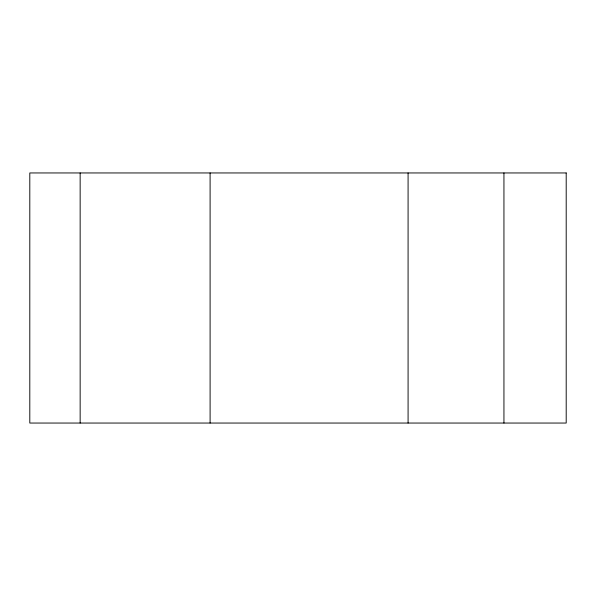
<?xml version="1.0" encoding="UTF-8"?>
<svg xmlns="http://www.w3.org/2000/svg" width="596" height="596" viewBox="0 0 596 596"><rect width="100%" height="100%" fill="white"/><g stroke="black" fill="none" stroke-linecap="round" stroke-linejoin="round"><path stroke-width="0.89" d="M503.94 172.952L503.94 423.048M408.081 172.952L408.081 423.048M210.097 172.952L210.097 423.048M80.147 172.952L80.147 423.048M566.2 172.952L29.8 172.952L29.8 423.048L566.2 423.048L566.2 172.952"/></g></svg>
